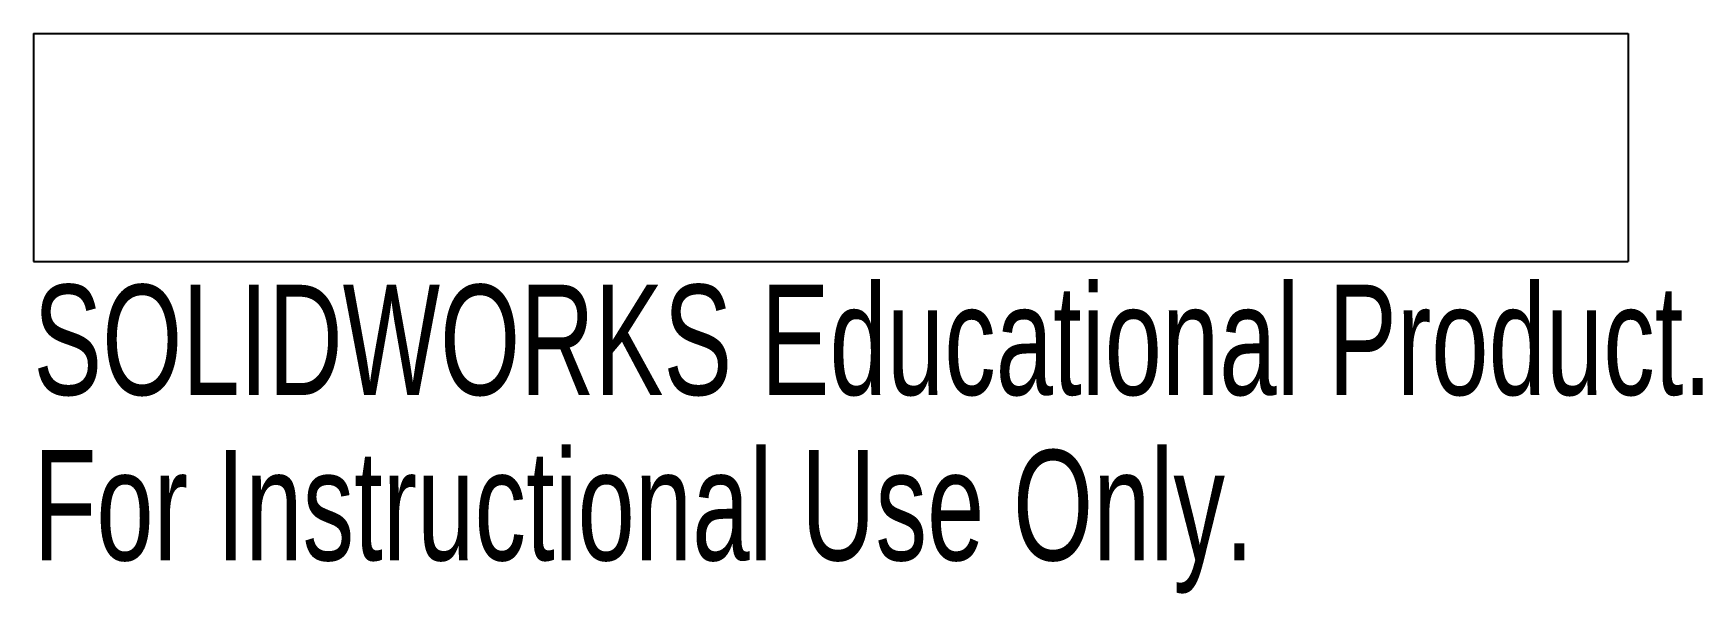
# Model space of a CAD drawing. Header units: millimetres. Extents: x -35 to 38.3, y 37.1 to 61.7.
import ezdxf

# ---------------------------------------------------------------- set-up
doc = ezdxf.new("R2010")
doc.units = ezdxf.units.MM
doc.styles.add('SLDTEXTSTYLE0', font='TXT', dxfattribs={"width": 0.7})

msp = doc.modelspace()

# ---------------------------------------------------------------- linework, layer by layer
at = {"color": 7, "linetype": 'Continuous', "lineweight": 25}
for p, q in [((-35, 61.686), (35, 61.686)), ((-35, 61.686), (-35, 51.686)), ((35, 61.686), (35, 51.686)), ((-35, 51.686), (35, 51.686))]:
    msp.add_line(p, q, dxfattribs=at)

# ---------------------------------------------------------------- texts
at = {"color": 7, "linetype": 'Continuous', "char_height": 4.83362, "attachment_point": 1, "style": 'SLDTEXTSTYLE0'}
for s, insert in [('SOLIDWORKS Educational Product.', (-35, 50.666)), ('For Instructional Use Only.', (-35, 43.416))]:
    msp.add_mtext(s, dxfattribs=dict(at, insert=insert))

doc.saveas('drawing.dxf')
